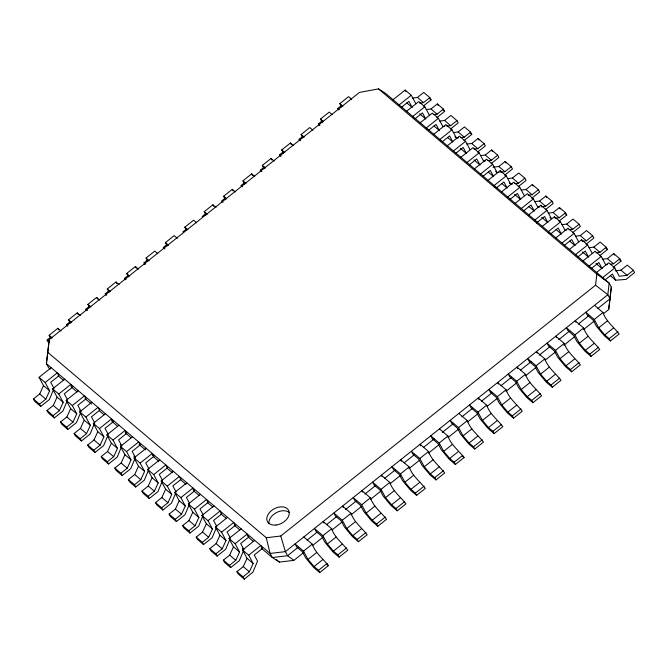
<?xml version="1.0" encoding="UTF-8"?>
<svg xmlns="http://www.w3.org/2000/svg" width="668" height="668" viewBox="0 0 668 668"><rect width="100%" height="100%" fill="white"/><g stroke="black" fill="none" stroke-linecap="round" stroke-linejoin="round"><path stroke-width="1" d="M50.192 369.062L48.605 367.717L46.409 363.642L49.265 339.578L359.451 92.426L378.505 88.877L385.586 93.386L609.149 283.082L611.345 287.156L608.69 309.534L603.797 313.426M47.812 352.378L266.273 537.74L280.769 536.012L595.58 285.178L596.833 274.122L378.505 88.877M609.942 298.479L611.345 287.156M49.265 339.578L46.409 363.642L270.123 553.455L272.319 557.538L279.391 562.097L293.887 560.36L303.673 552.57M608.69 309.534L610.026 298.788L607.83 294.713L595.58 285.178M53.624 389.344L49.357 399.556L40.731 406.428L34.627 401.251L33.4 398.98L39.721 393.936L43.52 385.628L39.053 377.336L51.169 367.684M67.192 400.85L62.926 411.07L54.3 417.943L48.196 412.766L46.969 410.486L53.29 405.451L57.089 397.143L52.622 388.851L64.738 379.199M80.377 413.292L76.494 422.585L67.869 429.457L61.765 424.28L60.537 422.001L66.858 416.966L70.658 408.657L66.19 400.357L78.306 390.705M94.33 423.879L90.063 434.1L81.438 440.972L75.325 435.786L74.106 433.515L80.427 428.48L84.226 420.172L79.759 411.872L91.875 402.219M107.899 435.394L103.632 445.606L95.006 452.478L88.894 447.301L87.675 445.03L93.996 439.987L97.795 431.678L93.328 423.387L105.444 413.734M121.467 446.9L117.201 457.121L108.575 463.993L102.463 458.816L101.244 456.536L107.565 451.501L111.364 443.193L106.897 434.893L119.013 425.249M135.036 458.415L130.769 468.635L122.144 475.507L116.032 470.322L114.812 468.051L121.133 463.016L124.933 454.708L120.465 446.408L132.581 436.755M148.605 469.93L144.338 480.15L135.713 487.022L129.6 481.837L128.381 479.566L134.702 474.53L138.501 466.222L134.034 457.922L146.15 448.27M162.174 481.444L157.907 491.656L149.273 498.528L143.169 493.351L141.95 491.08L148.271 486.037L152.07 477.729L147.603 469.437L159.719 459.784M175.742 492.951L171.476 503.171L162.842 510.043L156.738 504.866L155.519 502.586L161.84 497.551L165.639 489.243L161.172 480.943L173.288 471.299M189.311 504.465L185.036 514.686L176.41 521.558L170.307 516.372L169.088 514.101L175.408 509.066L179.208 500.758L174.74 492.458L186.856 482.805M202.88 515.98L198.605 526.192L189.979 533.072L183.875 527.887L182.656 525.616L188.977 520.581L192.776 512.272L188.309 503.973L200.425 494.32M216.056 528.421L212.173 537.707L203.548 544.579L197.444 539.402L196.217 537.13L202.546 532.087L206.345 523.779L201.878 515.487L213.994 505.835M230.017 539.001L225.742 549.221L217.117 556.093L211.013 550.916L209.785 548.637L216.115 543.602L219.914 535.293L215.447 526.994L227.563 517.341M243.586 550.515L239.311 560.736L230.685 567.608L224.582 562.423L223.354 560.151L229.683 555.116L233.483 546.808L229.015 538.508L241.131 528.856M33.4 398.98L39.504 404.157L45.825 399.122L49.632 390.813L45.165 382.514L39.053 377.336M46.969 410.486L53.073 415.671L59.394 410.636L63.201 402.328L58.734 394.028L52.622 388.851M60.537 422.001L66.641 427.186L72.962 422.143L76.77 413.834L72.303 405.543L66.19 400.357M74.106 433.515L80.21 438.692L86.531 433.657L90.339 425.349L85.871 417.049L79.759 411.872M87.675 445.03L93.779 450.207L100.1 445.172L103.907 436.864L99.44 428.564L93.328 423.387M101.244 456.536L107.348 461.722L113.669 456.687L117.468 448.378L113.001 440.078L106.897 434.893M114.812 468.051L120.916 473.236L127.237 468.193L131.037 459.885L126.569 451.593L120.465 446.408M128.381 479.566L134.485 484.743L140.806 479.707L144.605 471.399L140.138 463.099L134.034 457.922M141.95 491.08L148.054 496.257L154.375 491.222L158.174 482.914L153.707 474.614L147.603 469.437M155.519 502.586L161.623 507.772L167.944 502.737L171.743 494.429L167.276 486.129L161.172 480.943M169.088 514.101L175.191 519.286L181.512 514.243L185.312 505.935L180.844 497.643L174.74 492.458M182.656 525.616L188.76 530.793L195.081 525.758L198.88 517.45L194.413 509.15L188.309 503.973M196.217 537.13L202.329 542.307L208.65 537.272L212.449 528.964L207.982 520.664L201.878 515.487M209.785 548.637L215.898 553.822L222.219 548.787L226.018 540.47L221.551 532.179L215.447 526.994M223.354 560.151L229.466 565.337L235.787 560.293L239.587 551.985L235.119 543.694L229.015 538.508M242.584 550.023L248.688 555.2L260.804 545.547L262.39 548.495L254.249 554.983L257.539 561.095L252.88 572.242L244.254 579.123L238.15 573.937L236.923 571.666L243.252 566.631L247.051 558.323L242.584 550.023L254.7 540.37M236.923 571.666L243.035 576.843L249.356 571.808L253.155 563.5L248.688 555.2M50.918 338.584L49.131 335.261L57.857 328.314L60.938 330.927M70.299 323.137L68.512 319.822L77.237 312.866L80.319 315.488M89.687 307.697L87.9 304.374L96.618 297.427L99.699 300.041M109.068 292.25L107.281 288.935L115.998 281.979L119.079 284.601M128.448 276.811L126.661 273.488L135.379 266.54L138.468 269.154M147.828 261.363L146.041 258.048L154.759 251.101L157.848 253.715M167.209 245.924L165.422 242.601L174.148 235.654L177.229 238.267M186.589 230.477L184.802 227.162L193.528 220.215L196.609 222.828M205.969 215.038L204.183 211.714L212.908 204.767L215.989 207.389M225.358 199.59L223.563 196.275L232.289 189.328L235.37 191.941M244.739 184.151L242.952 180.828L251.669 173.88L254.75 176.502M264.119 168.703L262.332 165.388L271.049 158.441L274.139 161.055M283.499 153.264L281.712 149.949L290.43 142.994L293.519 145.616M302.88 137.825L301.093 134.502L309.818 127.555L312.9 130.168M322.26 122.378L320.473 119.063L329.199 112.107L332.28 114.729M341.64 106.938L339.853 103.615L348.579 96.668L351.66 99.29M48.33 342.333L47.111 340.062L50.284 337.532M67.309 326.134L66.491 324.615L70.457 321.458M86.69 310.687L85.871 309.175L89.838 306.011M106.07 295.248L105.252 293.728L108.425 291.198M125.45 279.8L124.632 278.289L127.805 275.759M144.831 264.361L144.021 262.841L147.185 260.32M164.211 248.913L163.401 247.402L166.574 244.872M182.781 231.955L186.748 228.798M202.162 216.516L206.128 213.351M225.508 197.912L221.542 201.068L223.02 202.321M244.889 182.473L240.923 185.629L242.4 186.881M261.121 171.701L260.303 170.181L264.269 167.025M280.502 156.254L279.692 154.742L282.856 152.212M299.882 140.814L299.072 139.295L302.245 136.773M319.271 125.367L318.452 123.856L322.419 120.699M338.651 109.928L337.833 108.416L341.799 105.252M393.06 99.732L405.175 90.08L411.279 95.257L415.746 103.557M45.165 382.514L57.273 372.861L58.859 375.808L50.718 382.296L54.016 388.409M399.163 104.909L411.279 95.257M401.568 107.214L408.891 101.369L412.189 107.49L406.845 102.955M412.557 98.029L417.425 97.453L423.746 92.418L429.85 97.603L431.077 99.874L423.228 106.12M406.628 111.247L418.744 101.594L424.848 106.771L429.315 115.071M419.638 103.097L423.529 102.638L429.85 97.603M58.734 394.028L70.841 384.376L72.428 387.323L64.287 393.811L67.585 399.923M424.848 106.771L412.732 116.424L413.525 117.902M415.137 118.72L422.46 112.884L425.758 118.996L419.646 113.819M426.126 109.544L430.994 108.968L437.315 103.932L443.418 109.109L444.646 111.389L436.797 117.635M420.197 122.753L432.313 113.101L438.417 118.286L442.884 126.586L444.83 126.352M433.206 114.612L437.097 114.153L443.418 109.109M72.303 405.543L84.41 395.89L85.997 398.838L77.855 405.326L81.154 411.438L79.626 410.144M438.417 118.286L426.301 127.939L427.094 129.408M428.706 130.235L436.029 124.398L439.327 130.511L433.983 125.976M439.694 121.058L444.562 120.482L450.883 115.447L456.987 120.624L458.215 122.895L450.366 129.149M433.766 134.268L445.882 124.615L451.985 129.801L456.453 138.092L458.398 137.867M446.775 126.118L450.666 125.659L456.987 120.624M85.871 417.049L97.979 407.405L99.565 410.352L91.424 416.832L94.722 422.953M451.985 129.801L439.87 139.453L440.663 140.923M442.274 141.75L449.597 135.913L452.896 142.025L447.552 137.491M453.263 132.573L458.123 131.997L464.452 126.953L470.556 132.139L471.783 134.41L463.934 140.656M447.335 145.783L459.45 136.13L465.554 141.307L470.021 149.607M460.344 137.633L464.235 137.174L470.556 132.139M99.44 428.564L111.548 418.911L113.134 421.859L104.993 428.347L108.291 434.459M453.438 150.96L465.554 141.307M455.843 153.264L463.166 147.419L466.464 153.54L460.352 148.354M466.832 144.079L471.691 143.503L478.021 138.468L484.125 143.653L485.344 145.925L477.503 152.17M460.903 157.297L473.019 147.645L479.123 152.822L483.59 161.122L485.536 160.888M473.913 149.148L477.804 148.688L484.125 143.653M113.001 440.078L125.116 430.426L126.703 433.373L118.562 439.861L121.852 445.974L120.332 444.679M467.007 162.474L479.123 152.822M469.412 164.771L476.735 158.934L480.025 165.046L473.921 159.869M480.401 155.594L485.26 155.018L491.59 149.983L497.693 155.16L498.912 157.439L491.072 163.685M474.472 168.804L486.588 159.151L492.692 164.336L497.159 172.636L499.105 172.402M487.481 160.662L491.372 160.203L497.693 155.16M126.569 451.593L138.685 441.94L140.272 444.888L132.13 451.376L135.42 457.488L133.901 456.194M480.576 173.989L492.692 164.336M482.981 176.285L490.304 170.449L493.594 176.561L488.258 172.027M493.001 167.225L498.829 166.532L505.158 161.497L511.262 166.674L512.481 168.946L504.641 175.2M488.041 180.318L500.157 170.666L506.26 175.851L510.728 184.143L512.673 183.917M501.05 172.169L504.941 171.709L511.262 166.674M140.138 463.099L152.254 453.447L153.84 456.394L145.699 462.882L148.989 469.003M506.26 175.851L494.145 185.504L494.938 186.973M496.549 187.8L503.872 181.963L507.162 188.075L501.827 183.541M507.538 178.623L512.398 178.047L518.727 173.004L524.831 178.189L526.05 180.46L518.209 186.706M501.61 191.833L513.725 182.18L519.829 187.357L524.296 195.657M514.619 183.683L518.51 183.224L524.831 178.189M153.707 474.614L165.823 464.961L167.409 467.909L159.268 474.397L162.558 480.509M507.713 197.01L519.829 187.357M510.118 199.314L517.441 193.469L520.731 199.59L514.627 194.405M521.107 190.129L525.966 189.553L532.287 184.518L538.4 189.704L539.619 191.975L531.778 198.221M515.178 203.348L527.286 193.695L533.398 198.872L537.865 207.172L539.811 206.938M528.188 195.198L532.07 194.739L538.4 189.704M167.276 486.129L179.391 476.476L180.978 479.424L172.837 485.912L176.127 492.024M521.282 208.525L533.398 198.872M523.687 210.821L531.01 204.984L534.3 211.096L528.956 206.562M534.676 201.644L539.535 201.068L545.856 196.033L551.968 201.21L553.188 203.489L545.347 209.735M528.747 214.854L540.855 205.201L546.967 210.387L551.434 218.678L549.906 217.384M541.756 206.713L545.639 206.253L551.968 201.21M180.844 497.643L192.96 487.991L194.547 490.938L186.405 497.426L189.695 503.538M546.967 210.387L534.851 220.039L535.644 221.509M536.437 222.987L544.579 216.499L547.869 222.611L541.765 217.434M548.244 213.159L553.104 212.583L559.425 207.548L565.537 212.725L566.756 214.996L558.916 221.25M542.316 226.369L554.423 216.716L560.535 221.901L565.003 230.193L566.948 229.967M555.325 218.219L559.208 217.76L565.537 212.725M194.413 509.15L206.529 499.497L208.115 502.445L199.974 508.933L203.264 515.053M560.535 221.901L548.42 231.554L549.213 233.023M550.816 233.85L558.147 228.013L561.437 234.126L556.093 229.592M561.813 224.665L566.673 224.097L572.994 219.054L579.106 224.239L580.325 226.51L572.484 232.756M555.885 237.883L567.992 228.231L574.104 233.408L578.571 241.707M568.885 229.734L572.777 229.274L579.106 224.239M207.982 520.664L220.098 511.012L221.684 513.959L213.543 520.447L216.833 526.559M561.988 243.06L574.104 233.408M564.385 245.365L571.716 239.52L575.006 245.64L569.662 241.106M575.382 236.18L580.241 235.604L586.562 230.569L592.675 235.754L593.894 238.025L586.053 244.271M569.453 249.398L581.561 239.745L587.673 244.922L592.14 253.222M582.454 241.248L586.345 240.789L592.675 235.754M221.551 532.179L233.666 522.526L235.253 525.474L227.112 531.962L230.402 538.074M587.673 244.922L575.557 254.575L576.35 256.053M577.954 256.871L585.285 251.034L588.575 257.147M588.951 247.694L593.81 247.118L600.131 242.083L606.235 247.26L607.462 249.54L599.622 255.786M583.022 260.904L595.13 251.251L601.233 256.437L605.701 264.728L607.646 264.503M596.023 252.763L599.914 252.304L606.235 247.26M235.119 543.694L247.235 534.041L248.822 536.989L240.68 543.476L243.97 549.589L242.442 548.294M601.233 256.437L589.126 266.089L589.919 267.559M591.522 268.386L598.854 262.549L602.144 268.661L596.04 263.484M602.519 259.209L607.379 258.633L613.7 253.598L619.804 258.775L621.031 261.046L613.191 267.3M596.582 272.419L608.698 262.766L614.802 267.951L619.269 276.243L627.052 275.325L633.373 270.289L634.6 272.561L625.974 279.433L615.712 280.176L610.368 275.642M610.569 264.161L613.483 263.81L619.804 258.775M614.802 267.951L602.695 277.596L603.488 279.074M605.091 279.9L612.422 274.064L615.712 280.176M615.111 270.832L620.948 270.148L627.269 265.104L633.373 270.289M298.162 547.276L287.574 555.718L272.319 557.538L261.213 548.111M307.121 540.145L316.891 532.354M326.66 524.572L336.43 516.79M345.389 509.651L355.977 501.217M364.928 494.078L375.516 485.644M384.476 478.505L395.055 470.072M404.015 462.932L414.603 454.499M423.554 447.368L434.142 438.934M442.283 432.446L452.871 424.005M461.83 416.874L472.41 408.44M481.369 401.301L491.957 392.868M500.908 385.728L511.496 377.295M520.455 370.156L531.043 361.722M539.185 355.234L549.764 346.801M558.724 339.661L569.311 331.228M578.271 324.097L588.85 315.655M597.81 308.524L610.026 298.788M303.539 551.125L312.265 544.169C315.288 553.046 323.078 558.615 328.422 565.629L319.705 572.585L313.659 567.458L305.635 557.822L302.345 551.71L296.65 546.875L295.064 543.927L303.539 551.125L308.006 559.417L314.052 566.556L318.477 570.305L319.705 572.585M322.92 535.678L331.645 528.73C334.668 537.606 342.459 543.176 347.803 550.19L339.085 557.137L333.048 552.019L325.024 542.383L321.726 536.27L316.031 531.427L314.444 528.48L322.92 535.678L327.387 543.977L333.432 551.108L337.858 554.866L339.085 557.137M342.3 520.238L351.026 513.283C354.048 522.159 361.839 527.728 367.183 534.742L358.466 541.698L352.428 536.571L344.404 526.935L341.106 520.823L335.411 515.988L333.825 513.041L342.3 520.238L346.767 528.53L352.813 535.669L357.238 539.418L358.466 541.698M361.689 504.791L370.406 497.844C373.429 506.72 381.219 512.289 386.572 519.303L377.846 526.25L371.809 521.132L363.784 511.496L360.495 505.384L354.791 500.541L353.205 497.593L361.689 504.791L366.156 513.091L372.193 520.222L376.618 523.979L377.846 526.25M381.069 489.352L389.786 482.396C392.809 491.272 400.6 496.842 405.952 503.864L397.226 510.811L391.189 505.684L383.165 496.048L379.875 489.936L374.172 485.102L372.585 482.154L381.069 489.352L385.536 497.643L391.573 504.783L396.007 508.532L397.226 510.811M400.449 473.904L409.167 466.957C412.189 475.833 419.988 481.403 425.332 488.417L416.607 495.364L410.569 490.245L402.545 480.609L399.255 474.497L393.552 469.662L391.966 466.715L400.449 473.904L404.917 482.204L410.962 489.335L415.387 493.093L416.607 495.364M419.83 458.465L428.555 451.518C431.578 460.386 439.369 465.955 444.713 472.977L435.987 479.925L429.95 474.798L421.925 465.162L418.636 459.05L412.933 454.215L411.346 451.267L419.83 458.465L424.297 466.757L430.342 473.896L434.768 477.653L435.987 479.925M439.21 443.018L447.936 436.07C450.958 444.946 458.749 450.516 464.093 457.53L455.376 464.477L449.33 459.359L441.306 449.723L438.016 443.61L432.321 438.776L430.735 435.828L439.21 443.018L443.677 451.317L449.723 458.448L454.148 462.206L455.376 464.477M458.59 427.578L467.316 420.631C470.339 429.499 478.129 435.068 483.473 442.091L474.756 449.038L468.711 443.911L460.695 434.275L457.396 428.163L451.702 423.328L450.115 420.381L458.59 427.578L463.058 435.87L469.103 443.009L473.529 446.767L474.756 449.038M477.971 412.131L486.696 405.184C489.719 414.06 497.51 419.629 502.854 426.643L494.136 433.59L488.099 428.472L480.075 418.836L476.777 412.724L471.082 407.889L469.495 404.942L477.971 412.131L482.438 420.431L488.483 427.562L492.909 431.319L494.136 433.59M497.359 396.692L506.077 389.745C509.1 398.612 516.89 404.182 522.242 411.204L513.517 418.151L507.48 413.024L499.455 403.397L496.165 397.276L490.462 392.442L488.876 389.494L497.359 396.692L501.827 404.992L507.864 412.123L512.289 415.88L513.517 418.151M516.74 381.244L525.457 374.297C528.48 383.173 536.27 388.743 541.623 395.757L532.897 402.712L526.86 397.585L518.836 387.949L515.546 381.837L509.843 377.002L508.256 374.055L516.74 381.244L521.207 389.544L527.244 396.675L531.678 400.433L532.897 402.712M536.12 365.805L544.837 358.858C547.86 367.726 555.659 373.303 561.003 380.317L552.277 387.265L546.24 382.138L538.216 372.51L534.926 366.39L529.223 361.555L527.636 358.607L536.12 365.805L540.587 374.105L546.633 381.236L551.058 384.993L552.277 387.265M555.5 350.366L564.226 343.41C567.249 352.286 575.039 357.856 580.383 364.87L571.658 371.825L565.621 366.699L557.596 357.063L554.306 350.95L548.603 346.116L547.017 343.168L555.5 350.366L559.968 358.658L566.013 365.797L570.439 369.546L571.658 371.825M574.881 334.918L583.607 327.971C586.629 336.839 594.42 342.417 599.764 349.431L591.046 356.378L585.001 351.251L576.977 341.624L573.687 335.503L567.992 330.668L566.406 327.721L574.881 334.918L579.348 343.218L585.393 350.349L589.819 354.107L591.046 356.378M594.261 319.479L602.987 312.524C606.01 321.4 613.8 326.969 619.144 333.983L610.427 340.939L604.381 335.812L596.365 326.176L593.067 320.064L587.372 315.229L585.786 312.282L594.261 319.479L598.728 327.771L604.774 334.91L609.199 338.659L610.427 340.939M312.641 545.422L323.245 536.972M332.213 529.824L341.999 522.025M350.976 514.878L361.58 506.427M370.548 499.28L381.152 490.83M390.12 483.682L400.725 475.24M408.874 468.736L419.479 460.294M428.455 453.146L439.051 444.696M448.028 437.548L458.624 429.098M467.6 421.951L478.204 413.5M487.172 406.353L496.959 398.554M505.926 391.406L516.531 382.964M525.499 375.817L536.103 367.367M545.08 360.219L555.676 351.769M563.834 345.272L574.438 336.822M583.406 329.675L594.011 321.224M308.006 559.417L316.732 552.469M327.387 543.977L336.113 537.022M346.767 528.53L355.493 521.583M366.156 513.091L374.873 506.144M385.536 497.643L394.254 490.696M404.917 482.204L413.634 475.257M424.297 466.757L433.023 459.809M443.677 451.317L452.403 444.37M463.058 435.87L471.783 428.923M482.438 420.431L491.164 413.484M501.827 404.992L510.544 398.036M521.207 389.544L529.924 382.597M540.587 374.105L549.305 367.149M559.968 358.658L568.693 351.71M579.348 343.218L588.074 336.263M598.728 327.771L607.454 320.824M314.052 566.556L322.769 559.6M333.432 551.108L342.158 544.161M352.813 535.669L361.538 528.714M372.193 520.222L380.919 513.274M391.573 504.783L400.299 497.827M410.962 489.335L419.679 482.388M430.342 473.896L439.06 466.949M449.723 458.448L458.44 451.501M469.103 443.009L477.829 436.062M488.483 427.562L497.209 420.615M507.864 412.123L516.589 405.175M527.244 396.675L535.97 389.728M546.633 381.236L555.35 374.289M566.013 365.797L574.73 358.841M585.393 350.349L594.111 343.402M604.774 334.91L613.5 327.955M318.477 570.305L327.203 563.358M337.858 554.866L346.583 547.919M357.238 539.418L365.964 532.471M376.618 523.979L385.344 517.032M396.007 508.532L404.724 501.584M415.387 493.093L424.105 486.145M434.768 477.653L443.485 470.698M454.148 462.206L462.866 455.259M473.529 446.767L482.254 439.811M492.909 431.319L501.635 424.372M512.289 415.88L521.015 408.925M531.678 400.433L540.395 393.485M551.058 384.993L559.776 378.038M570.439 369.546L579.156 362.599M589.819 354.107L598.536 347.16M609.199 338.659L617.925 331.712M596.833 274.122L609.149 283.082L607.83 294.713L285.378 551.634L270.123 553.455L266.273 537.74M293.887 560.36L287.574 555.718L285.378 551.634L280.769 536.012M429.549 98.58L431.077 99.874M443.118 110.095L444.646 111.389M470.255 133.116L471.783 134.41M565.228 213.702L566.756 214.996M605.934 248.237L607.462 249.54M619.503 259.752L621.031 261.046M417.425 97.453L423.529 102.638M430.994 108.968L437.097 114.153M444.562 120.482L450.666 125.659M458.123 131.997L464.235 137.174M471.691 143.503L477.804 148.688M485.26 155.018L491.372 160.203M498.829 166.532L504.941 171.709M512.398 178.047L518.51 183.224M525.966 189.553L532.07 194.739M539.535 201.068L545.639 206.253M553.104 212.583L559.208 217.76M566.673 224.097L572.777 229.274M580.241 235.604L586.345 240.789M593.81 247.118L599.914 252.304M607.379 258.633L613.483 263.81M620.948 270.148L627.052 275.325M454.925 136.798L456.453 138.092M495.631 171.334L497.159 172.636M509.2 182.848L510.728 184.143M582.471 251.97L587.815 256.504M594.503 305.334L602.987 312.524M339.853 103.615L342.943 106.229M337.833 108.416L339.311 109.661M583.607 327.971L575.123 320.774L575.916 322.252M320.473 119.063L323.562 121.676M318.452 123.856L319.93 125.108M564.226 343.41L555.743 336.221L556.536 337.691M301.093 134.502L304.174 137.115M299.072 139.295L300.542 140.547M544.837 358.858L536.362 351.66L537.155 353.138M281.712 149.949L284.793 152.563M279.692 154.742L281.161 155.995M525.457 374.297L516.982 367.099L517.775 368.577M262.332 165.388L265.413 168.002M260.303 170.181L261.781 171.434M506.077 389.745L497.593 382.547L498.395 384.016M242.952 180.828L246.033 183.449M486.696 405.184L478.213 397.986L479.006 399.464M223.563 196.275L226.652 198.889M458.832 413.434L467.316 420.631M204.183 211.714L207.272 214.336M439.452 428.873L447.936 436.07M462.582 456.252L464.093 457.53M184.802 227.162L187.892 229.775M428.555 451.518L420.072 444.32L420.865 445.79M165.422 242.601L168.503 245.223M163.401 247.402L164.871 248.655M409.167 466.957L400.691 459.759L401.485 461.237M146.041 258.048L149.123 260.662M144.021 262.841L145.49 264.094M389.786 482.396L381.311 475.207L382.104 476.676M126.661 273.488L129.742 276.109M124.632 278.289L126.11 279.541M370.406 497.844L361.922 490.646L362.724 492.124M107.281 288.935L110.362 291.549M105.252 293.728L106.73 294.98M351.026 513.283L342.542 506.094L343.335 507.563M87.9 304.374L90.982 306.996M85.871 309.175L87.349 310.42M331.645 528.73L323.162 521.533L323.955 523.011M68.512 319.822L71.601 322.435M66.491 324.615L67.969 325.867M303.781 536.98L312.265 544.169M326.911 564.351L328.422 565.629M49.131 335.261L52.221 337.874M47.111 340.062L49.323 341.933M276.21 559.4L279.391 562.097M70.908 386.029L72.428 387.323M111.614 420.564L113.134 421.859M125.175 432.079L126.703 433.373M152.312 455.1L153.84 456.394M193.019 489.644L194.547 490.938M247.294 535.694L248.822 536.989M58.124 375.792L63.677 380.51M71.61 387.24L77.162 391.949M85.095 398.679L91.441 404.065M99.373 410.795L104.133 414.836M112.065 421.566L117.618 426.276M125.551 433.006L131.103 437.724M139.036 444.454L145.382 449.84M153.323 456.57L158.875 461.279M166.808 468.009L172.361 472.719M180.293 479.457L185.846 484.166M193.778 490.896L199.331 495.606M207.264 502.336L212.816 507.054M220.749 513.784L226.302 518.493M234.234 525.223L239.787 529.933M248.513 537.339L253.281 541.381M43.52 385.628L49.632 390.813M57.089 397.143L63.201 402.328M70.658 408.657L76.77 413.834M84.226 420.172L90.339 425.349M97.795 431.678L103.907 436.864M111.364 443.193L117.468 448.378M124.933 454.708L131.037 459.885M138.501 466.222L144.605 471.399M152.07 477.729L158.174 482.914M165.639 489.243L171.743 494.429M179.208 500.758L185.312 505.935M192.776 512.272L198.88 517.45M206.345 523.779L212.449 528.964M219.914 535.293L226.018 540.47M233.483 546.808L239.587 551.985M247.051 558.323L253.155 563.5M39.721 393.936L45.825 399.122M53.29 405.451L59.394 410.636M66.858 416.966L72.962 422.143M80.427 428.48L86.531 433.657M93.996 439.987L100.1 445.172M107.565 451.501L113.669 456.687M121.133 463.016L127.237 468.193M134.702 474.53L140.806 479.707M148.271 486.037L154.375 491.222M161.84 497.551L167.944 502.737M175.408 509.066L181.512 514.243M188.977 520.581L195.081 525.758M202.546 532.087L208.65 537.272M216.115 543.602L222.219 548.787M229.683 555.116L235.787 560.293M243.252 566.631L249.356 571.808M613.7 253.598L614.518 255.109M581.561 239.745L582.454 241.399M559.425 207.548L560.243 209.059M545.856 196.033L546.674 197.544M554.423 216.716L555.317 218.378M532.287 184.518L533.106 186.038M540.855 205.201L541.748 206.863M505.158 161.497L505.968 163.009M491.59 149.983L492.399 151.494M500.157 170.666L501.05 172.327M478.021 138.468L478.831 139.988M437.315 103.932L438.133 105.444M405.175 90.08L406.069 91.741M290.43 142.994L291.323 144.655M271.049 158.441L271.943 160.095M251.669 173.88L252.562 175.542M232.289 189.328L233.182 190.981M212.908 204.767L213.802 206.429M135.379 266.54L136.272 268.202M115.998 281.979L116.892 283.641M96.618 297.427L97.511 299.089M243.035 576.843L244.254 579.123M229.466 565.337L230.685 567.608M215.898 553.822L217.117 556.093M202.329 542.307L203.548 544.579M77.237 312.866L78.131 314.528M188.76 530.793L189.979 533.072M175.191 519.286L176.41 521.558M161.623 507.772L162.842 510.043M57.857 328.314L58.751 329.975M148.054 496.257L149.273 498.528M134.485 484.743L135.713 487.022M120.916 473.236L122.144 475.507M107.348 461.722L108.575 463.993M93.779 450.207L95.006 452.478M80.21 438.692L81.438 440.972M66.641 427.186L67.869 429.457M53.073 415.671L54.3 417.943M39.504 404.157L40.731 406.428M268.92 523.478A11.991 8.141 -28.3 0 1 276.268 512.673A11.991 8.141 -28.3 0 1 289.319 512.523M276.076 525.04A11.991 8.141 -28.3 0 0 288.593 510.319A11.991 8.141 -28.3 0 0 269.421 512.598A11.991 8.141 -28.3 0 0 276.076 525.04"/></g></svg>
